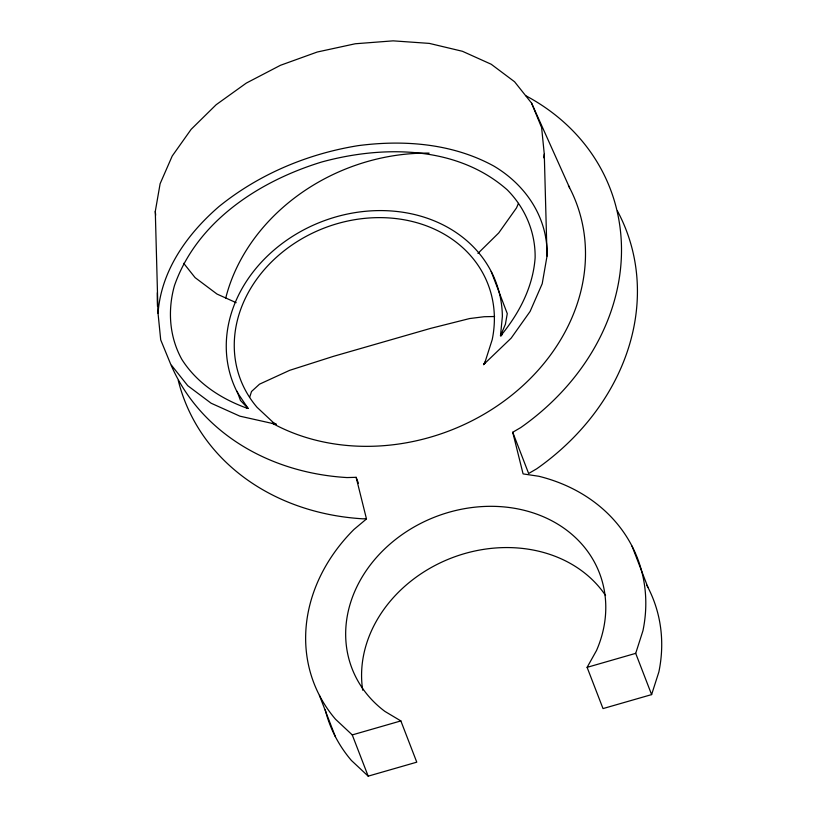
<?xml version="1.0" encoding="UTF-8"?>
<svg xmlns="http://www.w3.org/2000/svg" width="817" height="817" viewBox="0 0 817 817"><rect width="100%" height="100%" fill="white"/><g stroke="black" fill="none" stroke-linecap="round" stroke-linejoin="round"><path stroke-width="1.23" d="M500.484 335.807L502.373 316.383A140.769 118.322 -21.1 0 0 335.685 216.965A140.769 118.322 -21.1 0 0 237.441 392.609L248.092 408.429L246.795 408.122C220.825 398.727 196.877 383.091 181.864 359.439C169.303 336.839 167.505 310.256 174.47 285.572C196.968 221.336 259.438 180.965 321.99 161.919C383.377 145.222 457.071 145.6 507.224 189.83C525.188 207.916 535.533 232.232 535.125 257.804C533.041 286.634 519.551 312.778 501.475 334.847L500.484 335.807L505.417 324.247L507.265 313.595L491.201 271.479M531.591 103.136L541.62 127.585L544.285 154.158L547.033 256.058L542.212 283.724L530.11 311.43L511.187 338.115L483.552 364.617L485.104 361.839L492.191 339.709A132.609 111.469 -21.1 0 0 337.35 223.633A132.609 111.469 -21.1 0 0 257.089 407.356L273.511 422.716L276.146 424.289L239.892 416.17L211.113 403.22L187.757 385.706L170.733 364.321L160.704 339.872L158.038 313.299L155.291 211.399L160.112 183.733L172.213 156.027L191.137 129.341L216.158 104.719L246.315 83.089L280.456 65.299L317.251 52.022L355.303 43.761L393.14 40.85L429.313 43.393L462.432 51.287L491.211 64.247L514.567 81.751L531.591 103.136L569.612 187.798M158.038 313.299C161.02 270.509 187.348 233.887 218.905 206.609C258.846 174.246 307.437 153.851 358.05 145.661C404.068 139.615 452.669 143.435 493.958 166.137C525.995 185.163 548.095 218.016 547.033 256.058M543.652 157.773L544.285 154.158M501.536 335.848L502.006 333.438M249.696 397.174L251.513 391.506L259.52 384.164L289.647 370.336L333.336 356.375L430.722 328.352L469.581 318.559L484.195 316.72L494.612 316.516M325.248 709.861A173.408 145.763 -21.1 0 0 351.412 760.474L368.181 776.15L416.772 762.169L400.861 720.921L384.919 711.413A132.609 111.469 -21.1 0 1 371.551 563.373A132.609 111.469 -21.1 0 1 539.332 515.098A132.609 111.469 -21.1 0 1 596.502 650.536L587.106 667.346L603.017 708.584L651.609 694.603L635.697 653.355L642.938 630.775A173.408 145.763 -21.1 0 0 538.832 476.27L523.084 473.901L512.729 432.264L520.766 427.567A236.654 198.929 -21.1 0 0 526.128 95.916M651.609 694.603L658.849 672.013A173.408 145.763 -21.1 0 0 646.778 585.186M518.468 203.382L516.497 207.906L498.727 232.947L477.945 253.403M483.552 364.617L485.441 362.707L485.104 361.839M171.223 365.413A236.654 198.929 -21.1 0 0 346.98 477.567L356.13 477.322L366.486 518.958L353.955 529.457A173.408 145.763 -21.1 0 0 335.501 719.226L352.26 734.912L400.861 720.921M587.106 667.346L635.697 653.355M366.322 518.724L362.891 518.815A236.654 198.929 -21.1 0 1 178.249 380.395M272.99 423.155L276.146 424.289M236.164 302.678L217.026 294.069L195.1 277.627L183.682 263.288M237.134 391.312L240.474 400.473L248.092 408.429M632.031 546.134L647.942 587.382M512.729 432.264L528.64 473.503L536.687 468.815A236.654 198.929 -21.1 0 0 617.458 211.021M356.13 477.322L358.397 483.215M273.511 422.716L273.848 423.584M352.26 734.912L368.181 776.15M319.416 695.359L335.327 736.597M155.291 211.399L155.679 215.198M501.444 333.857L501.475 334.847M246.765 407.132L246.795 408.122M362.717 690.222A132.609 111.469 -21.1 0 1 450.964 558.205A132.609 111.469 -21.1 0 1 605.56 595.491M225.717 298.134A187.696 157.773 -21.1 0 1 429.129 153.116M157.507 306.528A236.654 198.929 -21.1 0 1 157.354 292.7M568.428 185.561A199.93 168.057 -21.1 0 1 512.065 394.938A199.93 168.057 -21.1 0 1 272.367 423.298"/></g></svg>
